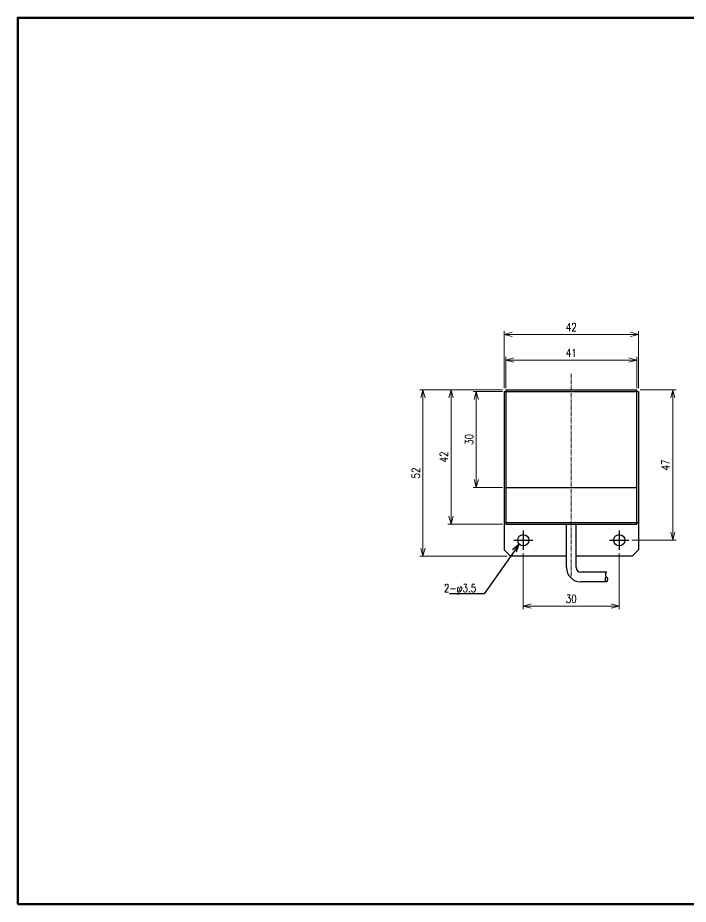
# Model space of a CAD drawing. Header units: millimetres. Extents: x 4 to 387, y 0 to 281.
# Drawn here: x 4 to 213.7, y 4 to 281 of the extents above; entities that cross this region are included whole.
import ezdxf
from ezdxf import colors
from ezdxf.entities.mleader import LeaderData, LeaderLine
from ezdxf.math import Vec2, Vec3

# ---------------------------------------------------------------- set-up
doc = ezdxf.new("R2010")
doc.units = ezdxf.units.MM
doc.linetypes.add('CENTER', pattern=[2, 1.25, -0.25, 0.25, -0.25])
doc.layers.get('0').update_dxf_attribs({"lineweight": 30})
doc.layers.get('Defpoints').update_dxf_attribs({"lineweight": 9})
for name, color, linetype, lineweight in [('2KD_寸法１', 7, 'Continuous', 15), ('2KD_寸法１ @ 1', 7, 'Continuous', 15), ('AUX', 7, 'Continuous', 40)]:
    doc.layers.add(name, color=color, linetype=linetype, lineweight=lineweight)
doc.styles.get("Standard").update_dxf_attribs({"font": 'simplex.shx', "width": 0.8, "bigfont": 'extfont.shx'})
doc.dimstyles.new('KD-STD', dxfattribs={"dimscale": 0, "dimtxt": 2.5, "dimasz": 2.5, "dimexe": 1, "dimexo": 1, "dimgap": 1, "dimtad": 1, "dimdsep": 46, "dimtxsty": 'Standard', "dimblk": 'OPEN30', "dimcen": 0, "dimadec": 0, "dimazin": 0, "dimtfac": 1, "dimtmove": 0, "dimatfit": 3, "dimldrblk": 'OPEN30', "dimfxl": 1, "dimtfill": 1, "dimtolj": 1, "dimtzin": 0, "dimlwd": 15, "dimlwe": 15, "dimarcsym": 0})

# ---------------------------------------------------------------- blocks, each defined once
blk = doc.blocks.new('_Open30')
at = {"lineweight": -2}
for p, q in [((-1, 0.26794919), (0, 0)), ((0, 0), (-1, -0.26794919)), ((0, 0), (-1, 0))]:
    blk.add_line(p, q, dxfattribs=at)
blk = doc.blocks.new('*D50')
at = {"layer": '2KD_寸法１', "color": 0, "lineweight": 15}
for p, q in [((162.0864754298736, 113.7418356517149), (162.0864754298736, 96.18520944803333)), ((192.0864754298738, 113.7418356517149), (192.0864754298738, 96.18520944803333)), ((164.5864754298736, 97.18520944803333), (189.5864754298738, 97.18520944803333))]:
    blk.add_line(p, q, dxfattribs=at)
at = {"layer": 'Defpoints', "color": 0}
for p in [(162.0864754298736, 114.7418356517149), (192.0864754298738, 114.7418356517149), (192.0864754298738, 97.18520944803333)]:
    blk.add_point(p, dxfattribs=at)
at = {"layer": '2KD_寸法１', "color": 0, "lineweight": 15, "xscale": 2.5, "yscale": 2.5, "zscale": 2.5, "rotation": 180}
blk.add_blockref('_Open30', (162.0864754298736, 97.18520944803333), dxfattribs=at)
at = {"layer": '2KD_寸法１', "color": 0, "lineweight": 15, "xscale": 2.5, "yscale": 2.5, "zscale": 2.5}
blk.add_blockref('_Open30', (192.0864754298738, 97.18520944803333), dxfattribs=at)
at = {"layer": '2KD_寸法１', "color": 0, "insert": (177.0864754298737, 99.43520944803333), "char_height": 2.5, "attachment_point": 5, "bg_fill": 3, "box_fill_scale": 1.1, "bg_fill_color": 9, "bg_fill_true_color": 13158600, "bg_fill_transparency": 4391402}
blk.add_mtext('\\A1;30', dxfattribs=at)
blk = doc.blocks.new('*D51')
at = {"layer": '2KD_寸法１', "color": 0, "lineweight": 15}
for p, q in [((155.5864754298736, 164.2418356517149), (146.3825116404238, 164.2418356517149)), ((147.3825116404238, 161.7418356517149), (147.3825116404238, 136.7418356517149)), ((155.5864754298736, 134.2418356517149), (146.3825116404238, 134.2418356517149))]:
    blk.add_line(p, q, dxfattribs=at)
at = {"layer": 'Defpoints', "color": 0}
for p in [(156.5864754298736, 164.2418356517149), (147.3825116404238, 134.2418356517149), (156.5864754298736, 134.2418356517149)]:
    blk.add_point(p, dxfattribs=at)
at = {"layer": '2KD_寸法１', "color": 0, "lineweight": 15, "xscale": 2.5, "yscale": 2.5, "zscale": 2.5}
for p, rotation in [((147.3825116404238, 164.2418356517149), 90), ((147.3825116404238, 134.2418356517149), 270)]:
    blk.add_blockref('_Open30', p, dxfattribs=dict(at, rotation=rotation))
at = {"layer": '2KD_寸法１', "color": 0, "insert": (145.1325116404237, 149.2418356517149), "char_height": 2.5, "attachment_point": 5, "rotation": 90, "bg_fill": 3, "box_fill_scale": 1.1, "bg_fill_color": 9, "bg_fill_true_color": 13158600, "bg_fill_transparency": 4391390}
blk.add_mtext('\\A1;30', dxfattribs=at)
blk = doc.blocks.new('*D52')
at = {"layer": '2KD_寸法１', "color": 0, "lineweight": 15}
for p, q in [((155.5864754298736, 164.7418356517149), (138.5134569029247, 164.7418356517149)), ((139.5134569029247, 162.2418356517149), (139.5134569029247, 125.2418356517149)), ((155.5864754298736, 122.7418356517149), (138.5134569029247, 122.7418356517149))]:
    blk.add_line(p, q, dxfattribs=at)
at = {"layer": 'Defpoints', "color": 0}
for p in [(156.5864754298736, 164.7418356517149), (139.5134569029247, 122.7418356517149), (156.5864754298736, 122.7418356517149)]:
    blk.add_point(p, dxfattribs=at)
at = {"layer": '2KD_寸法１', "color": 0, "lineweight": 15, "xscale": 2.5, "yscale": 2.5, "zscale": 2.5}
for p, rotation in [((139.5134569029247, 164.7418356517149), 90), ((139.5134569029247, 122.7418356517149), 270)]:
    blk.add_blockref('_Open30', p, dxfattribs=dict(at, rotation=rotation))
at = {"layer": '2KD_寸法１', "color": 0, "insert": (137.2634569029246, 143.7418356517149), "char_height": 2.5, "attachment_point": 5, "rotation": 90, "bg_fill": 3, "box_fill_scale": 1.1, "bg_fill_color": 9, "bg_fill_true_color": 13158600, "bg_fill_transparency": 4391382}
blk.add_mtext('\\A1;42', dxfattribs=at)
blk = doc.blocks.new('*D53')
at = {"layer": '2KD_寸法１', "color": 0, "lineweight": 15}
for p, q in [((155.5864754298736, 164.7418356517149), (129.7021450842394, 164.7418356517149)), ((130.7021450842394, 162.2418356517149), (130.7021450842394, 115.241835651715)), ((157.0864754298736, 112.741835651715), (129.7021450842394, 112.741835651715))]:
    blk.add_line(p, q, dxfattribs=at)
at = {"layer": 'Defpoints', "color": 0}
for p in [(156.5864754298736, 164.7418356517149), (130.7021450842394, 112.741835651715), (158.0864754298736, 112.741835651715)]:
    blk.add_point(p, dxfattribs=at)
at = {"layer": '2KD_寸法１', "color": 0, "lineweight": 15, "xscale": 2.5, "yscale": 2.5, "zscale": 2.5}
for p, rotation in [((130.7021450842394, 164.7418356517149), 90), ((130.7021450842394, 112.741835651715), 270)]:
    blk.add_blockref('_Open30', p, dxfattribs=dict(at, rotation=rotation))
at = {"layer": '2KD_寸法１', "color": 0, "insert": (128.4521450842394, 138.741835651715), "char_height": 2.5, "attachment_point": 5, "rotation": 90, "bg_fill": 3, "box_fill_scale": 1.1, "bg_fill_color": 9, "bg_fill_true_color": 13158600, "bg_fill_transparency": 4391374}
blk.add_mtext('\\A1;52', dxfattribs=at)
blk = doc.blocks.new('*D54')
at = {"layer": '2KD_寸法１', "color": 0, "lineweight": 15}
for p, q in [((198.5864754298738, 164.7418356517149), (209.8479719948556, 164.7418356517149)), ((208.8479719948556, 162.2418356517149), (208.8479719948556, 120.2418356517149)), ((196.0864754298737, 117.7418356517149), (209.8479719948556, 117.7418356517149))]:
    blk.add_line(p, q, dxfattribs=at)
at = {"layer": 'Defpoints', "color": 0}
for p in [(197.5864754298738, 164.7418356517149), (195.0864754298736, 117.7418356517149), (208.8479719948556, 117.7418356517149)]:
    blk.add_point(p, dxfattribs=at)
at = {"layer": '2KD_寸法１', "color": 0, "lineweight": 15, "xscale": 2.5, "yscale": 2.5, "zscale": 2.5}
for p, rotation in [((208.8479719948556, 164.7418356517149), 90), ((208.8479719948556, 117.7418356517149), 270)]:
    blk.add_blockref('_Open30', p, dxfattribs=dict(at, rotation=rotation))
at = {"layer": '2KD_寸法１', "color": 0, "insert": (206.5979719948556, 141.2418356517149), "char_height": 2.5, "attachment_point": 5, "rotation": 90, "bg_fill": 3, "box_fill_scale": 1.1, "bg_fill_color": 9, "bg_fill_true_color": 13158600, "bg_fill_transparency": 4391366}
blk.add_mtext('\\A1;47', dxfattribs=at)
blk = doc.blocks.new('*D55')
at = {"layer": '2KD_寸法１', "color": 0, "lineweight": 15}
for p, q in [((156.5864754298736, 165.2418356517149), (156.5864754298736, 175.0133442681659)), ((197.5864754298738, 165.2418356517149), (197.5864754298738, 175.0133442681659)), ((159.0864754298737, 174.0133442681659), (195.0864754298738, 174.0133442681659))]:
    blk.add_line(p, q, dxfattribs=at)
at = {"layer": 'Defpoints', "color": 0}
for p in [(197.5864754298738, 174.0133442681659), (156.5864754298736, 164.2418356517149), (197.5864754298738, 164.2418356517149)]:
    blk.add_point(p, dxfattribs=at)
at = {"layer": '2KD_寸法１', "color": 0, "lineweight": 15, "xscale": 2.5, "yscale": 2.5, "zscale": 2.5, "rotation": 180}
blk.add_blockref('_Open30', (156.5864754298736, 174.0133442681659), dxfattribs=at)
at = {"layer": '2KD_寸法１', "color": 0, "lineweight": 15, "xscale": 2.5, "yscale": 2.5, "zscale": 2.5}
blk.add_blockref('_Open30', (197.5864754298738, 174.0133442681659), dxfattribs=at)
at = {"layer": '2KD_寸法１', "color": 0, "insert": (177.0864754298737, 176.2633442681659), "char_height": 2.5, "attachment_point": 5, "bg_fill": 3, "box_fill_scale": 1.1, "bg_fill_color": 9, "bg_fill_true_color": 13158600, "bg_fill_transparency": 4391358}
blk.add_mtext('\\A1;41', dxfattribs=at)
blk = doc.blocks.new('*D56')
at = {"layer": '2KD_寸法１', "color": 0, "lineweight": 15}
for p, q in [((156.0864754298737, 165.2418356517149), (156.0864754298737, 183.0718179577612)), ((198.0864754298738, 165.2418356517149), (198.0864754298738, 183.0718179577612)), ((158.5864754298737, 182.0718179577611), (195.5864754298738, 182.0718179577611))]:
    blk.add_line(p, q, dxfattribs=at)
at = {"layer": 'Defpoints', "color": 0}
for p in [(198.0864754298738, 182.0718179577611), (156.0864754298737, 164.2418356517149), (198.0864754298738, 164.2418356517149)]:
    blk.add_point(p, dxfattribs=at)
at = {"layer": '2KD_寸法１', "color": 0, "lineweight": 15, "xscale": 2.5, "yscale": 2.5, "zscale": 2.5, "rotation": 180}
blk.add_blockref('_Open30', (156.0864754298737, 182.0718179577611), dxfattribs=at)
at = {"layer": '2KD_寸法１', "color": 0, "lineweight": 15, "xscale": 2.5, "yscale": 2.5, "zscale": 2.5}
blk.add_blockref('_Open30', (198.0864754298738, 182.0718179577611), dxfattribs=at)
at = {"layer": '2KD_寸法１', "color": 0, "insert": (177.0864754298737, 184.3218179577611), "char_height": 2.5, "attachment_point": 5, "bg_fill": 3, "box_fill_scale": 1.1, "bg_fill_color": 9, "bg_fill_true_color": 13158600, "bg_fill_transparency": 4391350}
blk.add_mtext('\\A1;42', dxfattribs=at)
blk = doc.blocks.new('A$C722234A8')
for p, q in [((-20.5, 0), (-20.5, -42)), ((-20.5, 0), (20.50000000000003, 0)), ((20.50000000000003, -42), (20.50000000000003, 0)), ((-21, -0.5), (21.00000000000003, -0.5)), ((-21, -0.5), (-21, -50)), ((21.00000000000003, -0.5), (21.00000000000003, -50)), ((-20.5, -30.5), (20.50000000000003, -30.5)), ((-21, -41.5), (21.00000000000003, -41.5)), ((-20.5, -42), (20.50000000000003, -42)), ((-15, -43.99999999999988), (-15, -50)), ((-1.5, -55.5), (-1.5, -42)), ((1.500000000000027, -55.5), (1.500000000000027, -42)), ((15.00000000000003, -43.99999999999988), (15.00000000000003, -50)), ((-18, -47), (-12, -47)), ((12.00000000000003, -47), (18.00000000000003, -47)), ((-21, -50), (-19, -51.99999999999988)), ((-1.5, -51.99999999999988), (-19, -51.99999999999988)), ((19.00000000000003, -51.99999999999988), (1.500000000000027, -51.99999999999988)), ((19.00000000000003, -51.99999999999988), (21.00000000000003, -50)), ((11.09999999999988, -56.99999999999988), (3.000000000000028, -56.99999999999988)), ((11.09999999999988, -60), (3.000000000000028, -60))]:
    blk.add_line(p, q)
for points in [[(11.05000000000003, -58.5), (11.00660000000002, -58.48859999999696), (10.96450000000007, -58.45479999999224), (10.92500000000004, -58.39949999999953), (10.88930000000007, -58.32459999999263), (10.85850000000007, -58.23209999999392), (10.83349999999998, -58.125), (10.8151, -58.00649999998871), (10.80379999999988, -57.88029999998979), (10.80000000000009, -57.75), (10.80379999999988, -57.6198000000004), (10.8151, -57.49349999999708), (10.83349999999998, -57.3749999999999), (10.85850000000007, -57.26789999999163), (10.88930000000007, -57.17549999999754), (10.92500000000004, -57.10050000000046), (10.96450000000007, -57.04529999999795), (11.00660000000002, -57.0113999999885), (11.05000000000003, -56.99999999999988)], [(11.05000000000003, -60), (11.0151000000001, -59.99719999999808), (10.98050000000009, -59.98859999999694), (10.9465000000001, -59.97449999999673), (10.91319999999999, -59.95479999999225), (10.88100000000011, -59.92969999999331), (10.84999999999988, -59.89949999999954), (10.82059999999998, -59.86439999999129), (10.79289999999989, -59.82450000000245), (10.76720000000003, -59.78029999999853), (10.74359999999998, -59.73209999999393), (10.72229999999982, -59.68009999999789), (10.70360000000008, -59.62499999999988), (10.68750000000003, -59.56689999999094), (10.67410000000004, -59.50649999998848), (10.66360000000011, -59.44409999999345), (10.65610000000001, -59.38029999998979), (10.65149999999991, -59.31539999999221), (10.65, -59.2499999999999), (10.65149999999991, -59.18459999999345), (10.65610000000001, -59.11969999999564), (10.66360000000011, -59.05589999999222), (10.67410000000004, -58.99349999999697), (10.68750000000003, -58.93309999999472), (10.70360000000008, -58.875), (10.72229999999982, -58.81990000000246), (10.74359999999998, -58.76789999999163), (10.76720000000003, -58.71970000000146), (10.79289999999989, -58.67549999999756), (10.82059999999998, -58.63559999999416), (10.84999999999988, -58.60050000000047), (10.88100000000011, -58.57029999999202), (10.91319999999999, -58.54519999999332), (10.9465000000001, -58.52549999998894), (10.98050000000009, -58.51139999998849), (11.0151000000001, -58.50280000000203), (11.05000000000003, -58.5)], [(11.05000000000003, -58.5), (11.0934, -58.51139999998849), (11.13550000000006, -58.54529999999795), (11.17500000000004, -58.60050000000047), (11.21070000000012, -58.67549999999756), (11.24150000000011, -58.76789999999163), (11.26650000000003, -58.875), (11.28490000000008, -58.99349999999697), (11.29620000000002, -59.11980000000038), (11.30000000000004, -59.2499999999999), (11.29620000000002, -59.38029999998979), (11.28490000000008, -59.50649999998848), (11.26650000000003, -59.62499999999988), (11.24150000000011, -59.73209999999393), (11.21070000000012, -59.82459999999264), (11.17500000000004, -59.89949999999954), (11.13550000000006, -59.95479999999225), (11.0934, -59.98859999999694), (11.05000000000003, -60)]]:
    blk.add_lwpolyline(points)
for centre in [(-15, -47), (15.00000000000003, -47)]:
    blk.add_circle(centre, 1.75)
for radius in [4.5, 1.5]:
    blk.add_arc((3.000000000000028, -55.5), radius, 180, 270)

msp = doc.modelspace()

# ---------------------------------------------------------------- linework, layer by layer
at = {"layer": '2KD_寸法１', "color": 2, "linetype": 'CENTER'}
msp.add_line((177.0864754298736, 169.7418356517151), (177.0864754298736, 105.7418356517149), dxfattribs=at)
at = {"layer": 'AUX', "lineweight": 70}
msp.add_lwpolyline([(3.999999758280865, 4.000000249163575), (386.9999997582809, 4.000000249163575), (386.9999997582809, 281.0000002491635), (3.999999758280865, 281.0000002491635)], close=True, dxfattribs=at)

# ---------------------------------------------------------------- leaders
at = {"layer": '2KD_寸法１ @ 1'}
ml = msp.add_multileader_mtext('Standard', dxfattribs=at)
ml.set_content('2-φ3.5', color=256)
ml.set_leader_properties()
ml.set_arrow_properties(name='OPEN30')
ml.build(insert=Vec2(0, 0))
ml.multileader.update_dxf_attribs({"text_right_attachment_type": 6, "dogleg_length": 1.5, "arrow_head_size": 2.5})
ctx = ml.context
ctx.base_point, ctx.char_height, ctx.arrow_head_size, ctx.landing_gap_size, ctx.plane_origin = Vec3(135.4191132092594, 102.5255578288506), 2.5, 2.5, 1, Vec3(160.7330039694343, 116.4808138611641)
ctx.right_attachment, ctx.text_align_type, ctx.attachment_type = 6, 2, 2
notes = []
notes.append((ctx, [(0, (1, 1, 0), (149.890541780688, 101.0255578288506), (-1, 0), 1.5, [(0, [(160.7330039694343, 116.4808138611641)], 0, [])])]))
ctx.mtext.insert, ctx.mtext.alignment, ctx.mtext.flow_direction = Vec3(147.3905417806881, 104.0255578288506), 3, 5
for ctx, leaders in notes:
    for number, flags, end, landing, length, lines in leaders:
        leader = LeaderData()
        leader.index, (leader.has_last_leader_line, leader.has_dogleg_vector, leader.attachment_direction) = number, flags
        leader.last_leader_point, leader.dogleg_vector, leader.dogleg_length = Vec3(end), Vec3(landing), length
        for number, points, colour, breaks in lines:
            line = LeaderLine()
            line.index, line.vertices, line.color, line.breaks = number, Vec3.list(points), colors.encode_raw_color(colour), breaks
            leader.lines.append(line)
        ctx.leaders.append(leader)

# ---------------------------------------------------------------- next in the draw order: dimensions: what is measured, and where the dimension line sits
for base, p1, p2, picture, middle in [((147.3825116404238, 134.2418356517149), (156.5864754298736, 164.2418356517149), (156.5864754298736, 134.2418356517149), '*D51', (145.1325116404237, 149.2418356517149)), ((208.8479719948556, 117.7418356517149), (197.5864754298738, 164.7418356517149), (195.0864754298736, 117.7418356517149), '*D54', (206.5979719948556, 141.2418356517149))]:
    dim = msp.add_linear_dim(base=base, p1=p1, p2=p2, angle=90, dimstyle='KD-STD', override={"dimscale": 1, "dimtix": 0, "dimtofl": 1, "dimtmove": 0, "dimatfit": 3, "dimtfillclr": 256}, dxfattribs=at)
    dim.commit()
    dim.dimension.update_dxf_attribs({"geometry": picture, "text_midpoint": middle})
dim = msp.add_linear_dim(base=(192.0864754298738, 97.18520944803333), p1=(162.0864754298736, 114.7418356517149), p2=(192.0864754298738, 114.7418356517149), dimstyle='KD-STD', override={"dimscale": 1, "dimtix": 0, "dimtofl": 1, "dimtmove": 0, "dimatfit": 3, "dimtfillclr": 256}, dxfattribs=at)
dim.commit()
dim.dimension.update_dxf_attribs({"geometry": '*D50', "text_midpoint": (177.0864754298737, 99.43520944803333)})

# ---------------------------------------------------------------- next in the draw order: dimensions: what is measured, and where the dimension line sits
dim = msp.add_linear_dim(base=(139.5134569029247, 122.7418356517149), p1=(156.5864754298736, 164.7418356517149), p2=(156.5864754298736, 122.7418356517149), angle=90, dimstyle='KD-STD', override={"dimscale": 1, "dimtix": 0, "dimtofl": 1, "dimtmove": 0, "dimatfit": 3, "dimtfillclr": 256}, dxfattribs=at)
dim.commit()
dim.dimension.update_dxf_attribs({"geometry": '*D52', "text_midpoint": (137.2634569029246, 143.7418356517149)})

# ---------------------------------------------------------------- next in the draw order: dimensions: what is measured, and where the dimension line sits
dim = msp.add_linear_dim(base=(130.7021450842394, 112.741835651715), p1=(156.5864754298736, 164.7418356517149), p2=(158.0864754298736, 112.741835651715), angle=90, dimstyle='KD-STD', override={"dimscale": 1, "dimtix": 0, "dimtofl": 1, "dimtmove": 0, "dimatfit": 3, "dimtfillclr": 256}, dxfattribs=at)
dim.commit()
dim.dimension.update_dxf_attribs({"geometry": '*D53', "text_midpoint": (128.4521450842394, 138.741835651715)})

# ---------------------------------------------------------------- next in the draw order: dimensions: what is measured, and where the dimension line sits
dim = msp.add_linear_dim(base=(197.5864754298738, 174.0133442681659), p1=(156.5864754298736, 164.2418356517149), p2=(197.5864754298738, 164.2418356517149), dimstyle='KD-STD', override={"dimscale": 1, "dimtix": 0, "dimtofl": 1, "dimtmove": 0, "dimatfit": 3, "dimtfillclr": 256}, dxfattribs=at)
dim.commit()
dim.dimension.update_dxf_attribs({"geometry": '*D55', "text_midpoint": (177.0864754298737, 176.2633442681659)})

# ---------------------------------------------------------------- next in the draw order: dimensions: what is measured, and where the dimension line sits
dim = msp.add_linear_dim(base=(198.0864754298738, 182.0718179577611), p1=(156.0864754298737, 164.2418356517149), p2=(198.0864754298738, 164.2418356517149), dimstyle='KD-STD', override={"dimscale": 1, "dimtix": 0, "dimtofl": 1, "dimtmove": 0, "dimatfit": 3, "dimtfillclr": 256}, dxfattribs=at)
dim.commit()
dim.dimension.update_dxf_attribs({"geometry": '*D56', "text_midpoint": (177.0864754298737, 184.3218179577611)})

# ---------------------------------------------------------------- next in the draw order: block references
msp.add_blockref('A$C722234A8', (177.0864754298736, 164.7418356517149))

doc.saveas('drawing.dxf')
